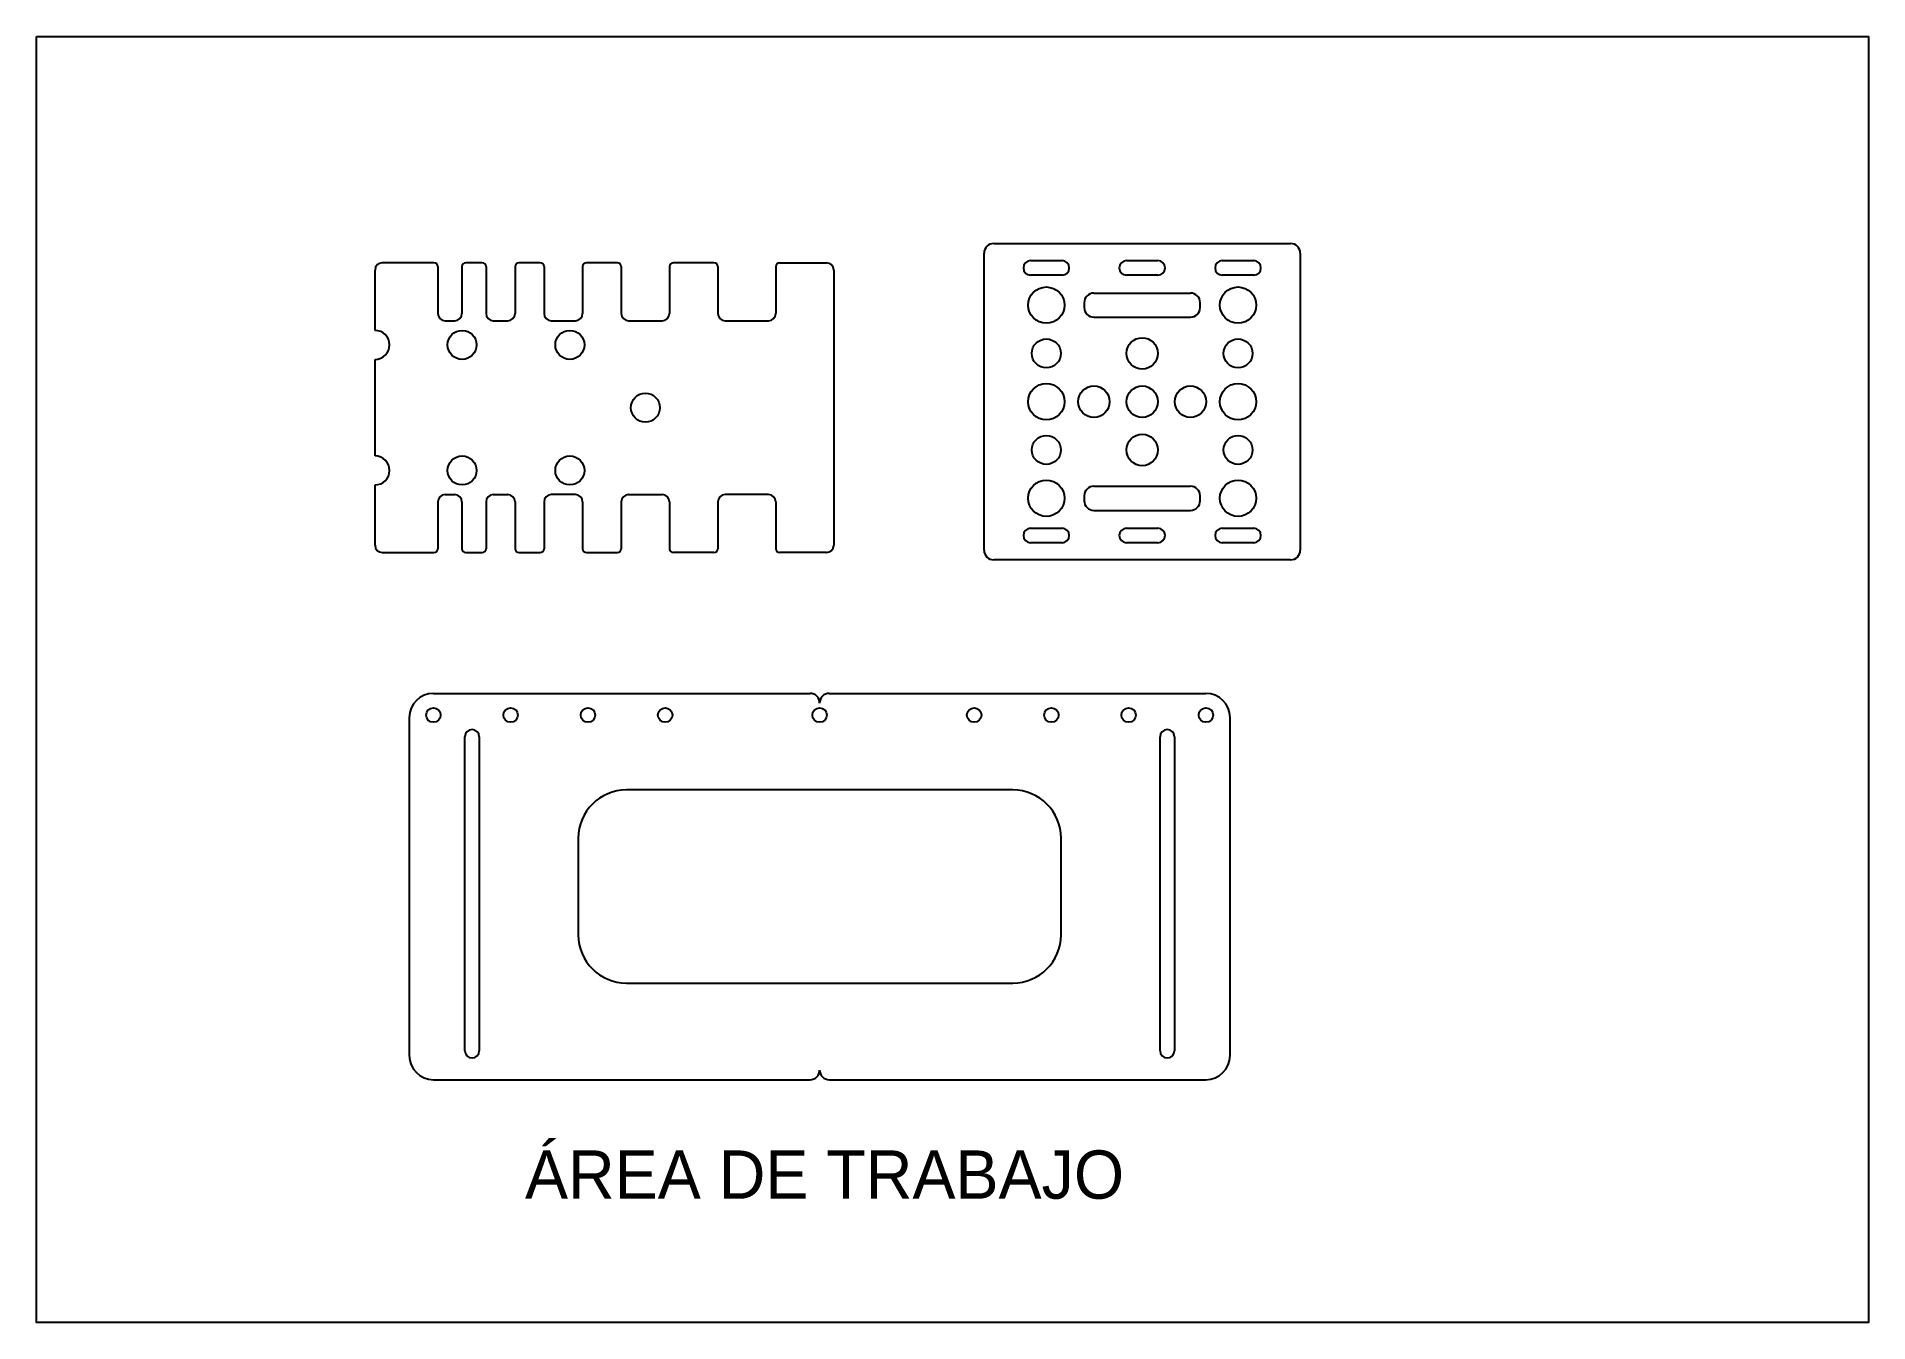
# Model space of a CAD drawing. Header units: millimetres. Extents: x 2587 to 2967, y 1672 to 1938.
import ezdxf

# ---------------------------------------------------------------- set-up
doc = ezdxf.new("R2010")
doc.units = ezdxf.units.MM
doc.styles.get("Standard").update_dxf_attribs({"font": 'arial.ttf'})

msp = doc.modelspace()

# ---------------------------------------------------------------- linework, layer by layer
for p, q in [((2783.39, 1831.76), (2783.39, 1893.26)), ((2785.39, 1895.26), (2846.89, 1895.26)), ((2848.89, 1893.26), (2848.89, 1831.76)), ((2657.25, 1877.27), (2657.25, 1889.77)), ((2669.45, 1891.27), (2658.75, 1891.27)), ((2670.25, 1890.47), (2670.25, 1880.77)), ((2675.25, 1890.47), (2675.25, 1880.77)), ((2679.45, 1891.27), (2676.05, 1891.27)), ((2680.25, 1890.47), (2680.25, 1880.77)), ((2686.25, 1890.47), (2686.25, 1880.77)), ((2691.45, 1891.27), (2687.05, 1891.27)), ((2692.25, 1890.47), (2692.25, 1880.77)), ((2700.25, 1890.47), (2700.25, 1880.77)), ((2707.45, 1891.27), (2701.05, 1891.27)), ((2708.25, 1890.47), (2708.25, 1880.77)), ((2718.25, 1890.47), (2718.25, 1880.77)), ((2727.45, 1891.27), (2719.05, 1891.27)), ((2728.25, 1890.47), (2728.25, 1880.77)), ((2740.25, 1890.47), (2740.25, 1880.77)), ((2741.05, 1891.27), (2750.75, 1891.27)), ((2752.25, 1889.77), (2752.25, 1832.77)), ((2793.04, 1891.71), (2799.54, 1891.71)), ((2812.89, 1891.71), (2819.39, 1891.71)), ((2832.74, 1891.71), (2839.24, 1891.71)), ((2799.54, 1888.71), (2793.04, 1888.71)), ((2819.39, 1888.71), (2812.89, 1888.71)), ((2839.24, 1888.71), (2832.74, 1888.71)), ((2804.14, 1883.01), (2804.14, 1882.01)), ((2804.14, 1883.01), (2804.14, 1882.01)), ((2806.14, 1885.01), (2826.14, 1885.01)), ((2806.14, 1885.01), (2826.14, 1885.01)), ((2828.14, 1882.01), (2828.14, 1883.01)), ((2828.14, 1882.01), (2828.14, 1883.01)), ((2671.75, 1879.27), (2673.75, 1879.27)), ((2681.75, 1879.27), (2684.75, 1879.27)), ((2693.75, 1879.27), (2698.75, 1879.27)), ((2709.75, 1879.27), (2716.75, 1879.27)), ((2729.75, 1879.27), (2738.75, 1879.27)), ((2806.14, 1880.01), (2826.14, 1880.01)), ((2806.14, 1880.01), (2826.14, 1880.01)), ((2657.25, 1851.27), (2657.25, 1871.27)), ((2657.25, 1832.77), (2657.25, 1845.27)), ((2806.14, 1845.01), (2826.14, 1845.01)), ((2808.14, 1845.01), (2824.14, 1845.01)), ((2670.25, 1841.77), (2670.25, 1832.07)), ((2671.75, 1843.27), (2673.75, 1843.27)), ((2675.25, 1841.77), (2675.25, 1832.07)), ((2680.25, 1841.77), (2680.25, 1832.07)), ((2681.75, 1843.27), (2684.75, 1843.27)), ((2686.25, 1841.77), (2686.25, 1832.07)), ((2692.25, 1841.77), (2692.25, 1832.07)), ((2698.75, 1843.27), (2693.75, 1843.27)), ((2700.25, 1841.77), (2700.25, 1832.07)), ((2708.25, 1841.77), (2708.25, 1832.07)), ((2709.75, 1843.27), (2716.75, 1843.27)), ((2718.25, 1841.77), (2718.25, 1832.07)), ((2728.25, 1841.77), (2728.25, 1832.07)), ((2738.75, 1843.27), (2729.75, 1843.27)), ((2740.25, 1841.77), (2740.25, 1832.07)), ((2804.14, 1843.01), (2804.14, 1842.01)), ((2828.14, 1842.01), (2828.14, 1843.01)), ((2793.04, 1836.31), (2799.54, 1836.31)), ((2806.14, 1840.01), (2826.14, 1840.01)), ((2808.14, 1840.01), (2824.14, 1840.01)), ((2812.89, 1836.31), (2819.39, 1836.31)), ((2832.74, 1836.31), (2839.24, 1836.31)), ((2799.54, 1833.31), (2793.04, 1833.31)), ((2819.39, 1833.31), (2812.89, 1833.31)), ((2839.24, 1833.31), (2832.74, 1833.31)), ((2658.75, 1831.27), (2669.45, 1831.27)), ((2676.05, 1831.27), (2679.45, 1831.27)), ((2687.05, 1831.27), (2691.45, 1831.27)), ((2701.05, 1831.27), (2707.45, 1831.27)), ((2727.45, 1831.27), (2719.05, 1831.27)), ((2750.75, 1831.27), (2741.05, 1831.27)), ((2846.89, 1829.76), (2785.39, 1829.76)), ((2669.34, 1802.12), (2747.34, 1802.12)), ((2751.34, 1802.12), (2829.34, 1802.12)), ((2664.34, 1797.12), (2664.34, 1727.12)), ((2749.34, 1797.62), (2749.34, 1797.62)), ((2834.34, 1727.12), (2834.34, 1797.12)), ((2675.84, 1728.12), (2675.84, 1793.12)), ((2678.84, 1793.12), (2678.84, 1728.12)), ((2819.84, 1728.12), (2819.84, 1793.12)), ((2822.84, 1793.12), (2822.84, 1728.12)), ((2749.34, 1782.12), (2709.34, 1782.12)), ((2789.34, 1782.12), (2743.59, 1782.12)), ((2699.34, 1772.12), (2699.34, 1762.12)), ((2799.34, 1752.12), (2799.34, 1772.12)), ((2699.34, 1762.12), (2699.34, 1752.12)), ((2709.34, 1742.12), (2789.34, 1742.12)), ((2669.34, 1722.12), (2747.34, 1722.12)), ((2751.34, 1722.12), (2829.34, 1722.12))]:
    msp.add_line(p, q)
at = {"color": 32, "true_color": 0xcd6928}
msp.add_lwpolyline([(2587.16, 1938.09), (2966.55, 1938.09), (2966.55, 1671.88), (2587.16, 1671.88)], close=True, dxfattribs=at)
at = {"color": 0}
for centre in [(2796.29, 1882.51), (2835.99, 1882.51), (2796.29, 1862.51), (2835.99, 1862.51), (2796.29, 1842.51), (2835.99, 1842.51)]:
    msp.add_circle(centre, 3.75, dxfattribs=at)
for centre, radius in [((2675.28, 1874.27), 3), ((2697.6, 1874.27), 3), ((2796.29, 1872.51), 3), ((2816.14, 1872.51), 3.25), ((2835.99, 1872.51), 3), ((2713.25, 1861.27), 3), ((2806.14, 1862.51), 3.25), ((2816.14, 1862.51), 3.25), ((2826.14, 1862.51), 3.25), ((2796.29, 1852.51), 3), ((2816.14, 1852.51), 3.25), ((2835.99, 1852.51), 3), ((2675.28, 1848.27), 3), ((2697.6, 1848.27), 3), ((2669.34, 1797.62), 1.5), ((2685.34, 1797.62), 1.5), ((2701.34, 1797.62), 1.5), ((2717.34, 1797.62), 1.5), ((2749.34, 1797.62), 1.5), ((2781.34, 1797.62), 1.5), ((2797.34, 1797.62), 1.5), ((2813.34, 1797.62), 1.5), ((2829.34, 1797.62), 1.5)]:
    msp.add_circle(centre, radius)
for centre, radius, start, end in [((2785.39, 1893.26), 2, 90, 180), ((2846.89, 1893.26), 2, 0, 90), ((2658.75, 1889.77), 1.5, 90, 180), ((2669.45, 1890.47), 0.8, 0, 90), ((2676.05, 1890.47), 0.8, 90, 180), ((2679.45, 1890.47), 0.8, 0, 90), ((2687.05, 1890.47), 0.8, 90, 180), ((2691.45, 1890.47), 0.8, 0, 90), ((2701.05, 1890.47), 0.8, 90, 180), ((2707.45, 1890.47), 0.8, 0, 90), ((2719.05, 1890.47), 0.8, 90, 180), ((2727.45, 1890.47), 0.8, 0, 90), ((2741.05, 1890.47), 0.8, 90, 180), ((2750.75, 1889.77), 1.5, 0, 90), ((2793.04, 1890.21), 1.5, 90, 270), ((2799.54, 1890.21), 1.5, 270, 90), ((2812.89, 1890.21), 1.5, 90, 270), ((2819.39, 1890.21), 1.5, 270, 90), ((2832.74, 1890.21), 1.5, 90, 270), ((2839.24, 1890.21), 1.5, 270, 90), ((2806.14, 1883.01), 2, 90, 180), ((2806.14, 1883.01), 2, 90, 180), ((2806.14, 1882.01), 2, 180, 270), ((2806.14, 1882.01), 2, 180, 270), ((2826.14, 1883.01), 2, 360, 90), ((2826.14, 1883.01), 2, 360, 90), ((2826.14, 1882.01), 2, 270, 360), ((2826.14, 1882.01), 2, 270, 360), ((2671.75, 1880.77), 1.5, 180, 270), ((2673.75, 1880.77), 1.5, 270, 0), ((2681.75, 1880.77), 1.5, 180, 270), ((2684.75, 1880.77), 1.5, 270, 0), ((2693.75, 1880.77), 1.5, 180, 270), ((2698.75, 1880.77), 1.5, 270, 0), ((2709.75, 1880.77), 1.5, 180, 270), ((2716.75, 1880.77), 1.5, 270, 0), ((2729.75, 1880.77), 1.5, 180, 270), ((2738.75, 1880.77), 1.5, 270, 0), ((2657.25, 1874.27), 3, 270, 90), ((2657.25, 1848.27), 3, 270, 90), ((2806.14, 1843.01), 2, 90, 180), ((2826.14, 1843.01), 2, 360, 90), ((2671.75, 1841.77), 1.5, 90, 180), ((2673.75, 1841.77), 1.5, 0, 90), ((2681.75, 1841.77), 1.5, 90, 180), ((2684.75, 1841.77), 1.5, 0, 90), ((2693.75, 1841.77), 1.5, 90, 180), ((2698.75, 1841.77), 1.5, 0, 90), ((2709.75, 1841.77), 1.5, 90, 180), ((2716.75, 1841.77), 1.5, 0, 90), ((2729.75, 1841.77), 1.5, 90, 180), ((2738.75, 1841.77), 1.5, 0, 90), ((2806.14, 1842.01), 2, 180, 270), ((2826.14, 1842.01), 2, 270, 360), ((2793.04, 1834.81), 1.5, 90, 270), ((2799.54, 1834.81), 1.5, 270, 90), ((2812.89, 1834.81), 1.5, 90, 270), ((2819.39, 1834.81), 1.5, 270, 90), ((2832.74, 1834.81), 1.5, 90, 270), ((2839.24, 1834.81), 1.5, 270, 90), ((2658.75, 1832.77), 1.5, 180, 270), ((2750.75, 1832.77), 1.5, 270, 0), ((2669.45, 1832.07), 0.8, 270, 0), ((2676.05, 1832.07), 0.8, 180, 270), ((2679.45, 1832.07), 0.8, 270, 0), ((2687.05, 1832.07), 0.8, 180, 270), ((2691.45, 1832.07), 0.8, 270, 0), ((2701.05, 1832.07), 0.8, 180, 270), ((2707.45, 1832.07), 0.8, 270, 0), ((2719.05, 1832.07), 0.8, 180, 270), ((2727.45, 1832.07), 0.8, 270, 0), ((2741.05, 1832.07), 0.8, 180, 270), ((2785.39, 1831.76), 2, 180, 270), ((2846.89, 1831.76), 2, 270, 0), ((2669.34, 1797.12), 5, 90, 180), ((2747.34, 1800.12), 2, 0, 90), ((2751.34, 1800.12), 2, 90, 180), ((2829.34, 1797.12), 5, 0, 90), ((2677.34, 1793.12), 1.5, 0, 180), ((2821.34, 1793.12), 1.5, 0, 180), ((2709.34, 1772.12), 10, 90, 180), ((2789.34, 1772.12), 10, 0, 90), ((2709.34, 1752.12), 10, 180, 270), ((2789.34, 1752.12), 10, 270, 0), ((2669.34, 1727.12), 5, 180, 270), ((2677.34, 1728.12), 1.5, 180, 0), ((2821.34, 1728.12), 1.5, 180, 0), ((2829.34, 1727.12), 5, 270, 0), ((2747.34, 1724.12), 2, 270, 0), ((2751.34, 1724.12), 2, 180, 270)]:
    msp.add_arc(centre, radius, start, end)

# ---------------------------------------------------------------- texts
at = {"ltscale": 6, "insert": (2688.31, 1707.48), "char_height": 10, "attachment_point": 1}
msp.add_mtext_dynamic_manual_height_columns('{\\fBerlin Sans FB Demi|b0|i0|c0|p34;ÁREA DE TRABAJO}', width=166.9851, gutter_width=12.5, heights=[20.95], dxfattribs=at)

doc.saveas('drawing.dxf')
